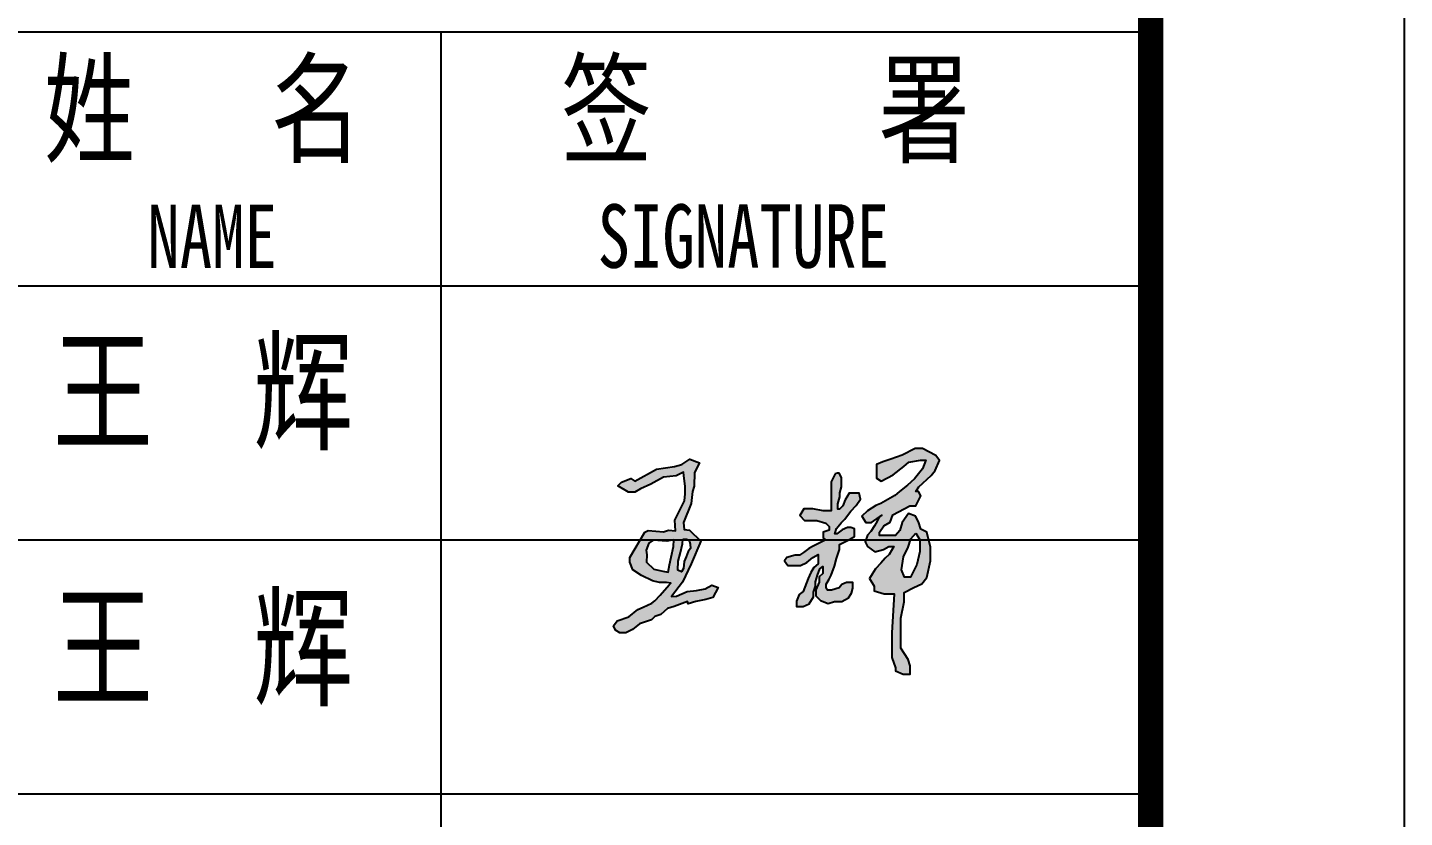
# Model space of a CAD drawing. Extents: x 126592 to 186958, y 280170 to 492839.
# Drawn here: x 181535 to 186958, y 382077 to 385187 of the extents above; entities that cross this region are included whole.
import ezdxf

# ---------------------------------------------------------------- set-up
doc = ezdxf.new("R2010")
doc.units = 0
doc.header["$LTSCALE"] = 1000
doc.header["$MEASUREMENT"] = 0
for name, color, linetype in [('TH_TITLE', 7, 'Continuous'), ('TK', 126, 'Continuous'), ('TWT_TITLE', 7, 'Continuous')]:
    doc.layers.add(name, color=color, linetype=linetype)
doc.styles.add('-宋体', font='', dxfattribs={"width": 0.8})
doc.styles.get('-宋体').set_extended_font_data('SimSun')

# ---------------------------------------------------------------- blocks, each defined once
blk = doc.blocks.new('gfdyrte')
at = {"layer": 'TK'}
h = blk.add_hatch(color=1, dxfattribs=at)
h.paths.add_polyline_path([(387420.2, -109924.9), (387445.1, -109963.7), (387445.1, -110032.1), (387426.4, -110109.8), (387389.1, -110184.3), (387353.3, -110184.3), (387336.2, -110140.8), (387348.7, -110064.7), (387375.1, -110007.2), (387392.2, -109957.5)], flags=16)
h.paths.add_polyline_path([(387216.4, -109617), (387287.9, -109579.7), (387350.1, -109530), (387379.7, -109505.1), (387448.1, -109492.7), (387479.2, -109492.7), (387460.5, -109544), (387412.3, -109603), (387371.9, -109640.3), (387323.7, -109677.6), (387297.3, -109702.4), (387214.9, -109749), (387185.3, -109761.5), (387135.6, -109792.5), (387101.4, -109823.6), (387126.2, -109862.4), (387158.9, -109862.4), (387219.5, -109818.9), (387204, -109830.1), (387183.8, -109867.1), (387176.1, -109881.1), (387155.8, -109913.7), (387135.6, -109937), (387121.6, -109975.8), (387135.6, -110002.2), (387179.1, -110034.9), (387230.4, -110020.9), (387261.5, -110003.8), (387291.1, -110003.8), (387263.1, -110050.4), (387239.7, -110072.2), (387213.3, -110101.7), (387182.2, -110134.3), (387163.6, -110166.9), (387148, -110191.8), (387174.4, -110236.8), (387174.4, -110264.8), (387233.5, -110283.4), (387292.6, -110283.4), (387278.6, -110512.1), (387278.6, -110576.5), (387278.6, -110658.8), (387300.4, -110719.4), (387300.4, -110738.1), (387345.5, -110756.7), (387387.5, -110756.7), (387387.5, -110707), (387375, -110671.3), (387333, -110602.9), (387333, -110553.2), (387333, -110500.4), (387333, -110425.8), (387351.7, -110329.5), (387351.7, -110275.1), (387409.2, -110245.6), (387457.4, -110223.9), (387485.4, -110186.6), (387507.2, -110088.3), (387507.2, -110007.5), (387485.4, -109919), (387451.2, -109900.3), (387437.2, -109858.4), (387418.6, -109824.2), (387378.2, -109808.7), (387340.8, -109861.5), (387326.9, -109908.1), (387300.4, -109937.6), (387207.1, -109937.6), (387207.1, -109919), (387232, -109881.7), (387269.3, -109859.9), (387284.9, -109816.4), (387385.9, -109762.1), (387421.7, -109762.1), (387449.7, -109704.1), (387437.3, -109679.3), (387421.7, -109679.3), (387438.9, -109649.8), (387511.9, -109584.5), (387535.2, -109555), (387560.1, -109494.4), (387539.9, -109466.5), (387460.6, -109424.5), (387417.1, -109424.5), (387340.9, -109463.4), (387272.5, -109488.2), (387225.8, -109502.2), (387188.5, -109519.3), (387188.5, -109534.8), (387188.5, -109576.8), (387188.5, -109600.1)])
h.paths.add_polyline_path([(386944.7, -109573.2), (386920.9, -109620.9), (386920.9, -109693.6), (386920.9, -109782.6), (386920.9, -109792.6), (386874.4, -109792.6), (386811.7, -109781.4), (386794.1, -109781.4), (386759, -109781.4), (386736.4, -109820.2), (386762.7, -109849.1), (386836.8, -109849.1), (386889.5, -109865.4), (386908.3, -109884.2), (386908.3, -109906.7), (386874.4, -109919.3), (386874.4, -109954.4), (386889.5, -109964.4), (386814.2, -110002), (386789.1, -110014.5), (386757.7, -110038.4), (386733.9, -110054.7), (386707.5, -110054.7), (386659.8, -110068.5), (386644.8, -110088.5), (386664.9, -110116.1), (386740.2, -110116.1), (386777.8, -110098.5), (386811.7, -110068.5), (386844.3, -110050.9), (386844.3, -110106.1), (386818, -110127.4), (386801.6, -110157.5), (386785.3, -110191.3), (386755.1, -110268.5), (386731.3, -110287.3), (386716.2, -110326.1), (386716.2, -110357.5), (386756.4, -110357.5), (386790.3, -110342.4), (386816.6, -110299.8), (386816.6, -110272.2), (386829.2, -110237.1), (386829.2, -110212), (386839.2, -110171.9), (386854.3, -110134.3), (386871.8, -110120.5), (386871.8, -110138.1), (386871.8, -110163.2), (386849.2, -110183.2), (386849.2, -110214.6), (386830.7, -110259.3), (386830.7, -110270.8), (386830.7, -110295.4), (386857.1, -110321.8), (386902.9, -110339.4), (386940.7, -110327), (386958.3, -110327), (386983.9, -110327), (387022.6, -110305.9), (387041.1, -110277.8), (387048.1, -110248.8), (387048.1, -110216.2), (387037.6, -110216.2), (387012, -110216.2), (386983.9, -110228.5), (386968, -110247.9), (386923.1, -110261.1), (386899.4, -110261.1), (386891.4, -110248.8), (386891.4, -110225.9), (386908.2, -110196), (386921.4, -110172.2), (386940.7, -110118.6), (386952.2, -110073.7), (386969.8, -110020.1), (386969.8, -109991.1), (387012.9, -109969.6), (387058.7, -109944.1), (387058.7, -109899.2), (387037.6, -109891.3), (387016.5, -109891.3), (386985.6, -109905.4), (386954, -109928.2), (386943.4, -109928.2), (386952.2, -109897.4), (386961.9, -109884.3), (386980.4, -109863.1), (387001.5, -109842), (387018.2, -109820), (387037.6, -109795.4), (387068.4, -109761.1), (387094, -109723.9), (387087, -109687.8), (387079, -109687.8), (387050.9, -109687.8), (387028, -109687.8), (387013, -109711.6), (387004.2, -109728.3), (386990.1, -109762.6), (386969.9, -109782.8), (386960.2, -109782.8), (386960.2, -109751.1), (386972.5, -109709.8), (386972.5, -109686.9), (386981.3, -109650), (386981.3, -109627.1), (386981.3, -109595.5), (386968.1, -109569.9), (386958.4, -109569.9)])
at = {"layer": 'TK', "lineweight": 25}
h = blk.add_hatch(color=1, dxfattribs=at)
h.paths.add_polyline_path([(385681.4, -109622.4), (385737.3, -109601.9), (385761.5, -109616.8), (385888.2, -109546.1), (385994.5, -109531.2), (386039.2, -109518.2), (386085.8, -109486.5), (386143.5, -109508.9), (386113.7, -109566.6), (386111.8, -109646.6), (386100.7, -109678.3), (386093.2, -109749), (386048.5, -109860.7), (386052.2, -109903.5), (386083.9, -109907.3), (386151, -109972.4), (386093.2, -110104.6), (386042.9, -110214.4), (385977.7, -110298.2), (386007.5, -110296.4), (386070.9, -110268.4), (386124.9, -110262.8), (386177.1, -110253.5), (386216.2, -110231.2), (386253.5, -110246.1), (386222.1, -110305.3), (386181, -110315.6), (386120.8, -110327.3), (386076.8, -110342), (386072.4, -110328.8), (385993.3, -110356.9), (385953.9, -110369.3), (385914.5, -110404.5), (385879.2, -110417), (385858.5, -110435.6), (385787.9, -110460.5), (385746.5, -110493.6), (385707.1, -110512.3), (385671.8, -110512.3), (385646.9, -110497.8), (385634.5, -110470.8), (385657.3, -110441.8), (385725.7, -110419), (385779.7, -110375.5), (385810.8, -110361), (385860.5, -110338.2), (385879.2, -110323.7), (385910.3, -110290.5), (385964.3, -110230.4), (385973.7, -110220), (385948.2, -110215.3), (385907.5, -110215.3), (385865.3, -110205.1), (385799.8, -110174.6), (385748.9, -110141.1), (385731.4, -110096.1), (385731.4, -110068.4), (385820.2, -109918.7), (385839.1, -109908.5), (385930.8, -109915.8), (385959.9, -109907), (386000.6, -109910), (385996.9, -109848.6), (386026.6, -109789.2), (386054.4, -109733.7), (386059.3, -109691.2), (386059.3, -109647.2), (386051.1, -109585.2), (386047.8, -109564), (386005.4, -109585.2), (385930.2, -109593.3), (385855.1, -109634.1), (385794.7, -109661.9), (385760.4, -109681.5), (385722.8, -109681.5), (385660.8, -109645.6)])
h.paths.add_polyline_path([(385991.8, -109963.5), (385950.3, -109972.1), (385868.7, -109966.4), (385844.4, -109983.6), (385827.2, -110025), (385831.5, -110052.2), (385830.1, -110095.1), (385873, -110136.6), (385927.4, -110148), (385957.5, -110153.8), (385966.1, -110112.3), (385974.7, -110066.5), (385989, -110003.6)], flags=16)
h.paths.add_polyline_path([(386044.8, -109959.3), (386066.3, -109960.7), (386084.9, -109972.1), (386087.8, -109989.3), (386089.2, -110015), (386076.3, -110033.6), (386063.4, -110063.7), (386053.4, -110092.3), (386049.1, -110133.7), (386037.6, -110152.3), (386014.7, -110142.3), (386017.6, -110089.4), (386030.5, -110037.9), (386043.4, -109987.9)], flags=16)
at = {"layer": 'TK'}
for p, q in [((378607.5, -106964.4), (388807.5, -106964.4)), ((384614.1, -106964.4), (384614.1, -120508.6)), ((378607.5, -108464.4), (388807.5, -108464.4)), ((378607.5, -109964.4), (388807.5, -109964.4)), ((378607.5, -111464.4), (388807.5, -111464.4))]:
    blk.add_line(p, q, dxfattribs=at)
blk.add_lwpolyline([(301207.5, -138465), (390307.5, -138465), (390307.5, -75465), (301207.5, -75465)], close=True, dxfattribs=at)
at = {"layer": 'TK', "const_width": 150}
for points in [[(304957.5, -136965), (388807.5, -136965), (388807.5, -76965), (304957.5, -76965)], [(378607.5, -76965), (388807.5, -76965), (388807.5, -136964.4), (378607.5, -136964.4)]]:
    blk.add_lwpolyline(points, close=True, dxfattribs=at)
at = {"layer": 'TK', "color": 1}
for points in [[(387216.4, -109617), (387287.9, -109579.7), (387350.1, -109530), (387379.7, -109505.1), (387448.1, -109492.7), (387479.2, -109492.7), (387460.5, -109544), (387412.3, -109603), (387371.9, -109640.3), (387323.7, -109677.6), (387297.3, -109702.4), (387214.9, -109749), (387185.3, -109761.5), (387135.6, -109792.5), (387101.4, -109823.6), (387126.2, -109862.4), (387158.9, -109862.4), (387219.5, -109818.9), (387204, -109830.1), (387183.8, -109867.1), (387176.1, -109881.1), (387155.8, -109913.7), (387135.6, -109937), (387121.6, -109975.8), (387135.6, -110002.2), (387135.6, -110002.2), (387179.1, -110034.9), (387230.4, -110020.9), (387261.5, -110003.8), (387291.1, -110003.8), (387263.1, -110050.4), (387239.7, -110072.2), (387213.3, -110101.7), (387182.2, -110134.3), (387163.6, -110166.9), (387148, -110191.8), (387174.4, -110236.8), (387174.4, -110264.8), (387233.5, -110283.4), (387292.6, -110283.4), (387278.6, -110512.1), (387278.6, -110576.5), (387278.6, -110658.8), (387300.4, -110719.4), (387300.4, -110738.1), (387345.5, -110756.7), (387387.5, -110756.7), (387387.5, -110707), (387375, -110671.3), (387333, -110602.9), (387333, -110553.2), (387333, -110500.4), (387333, -110425.8), (387351.7, -110329.5), (387351.7, -110275.1), (387409.2, -110245.6), (387457.4, -110223.9), (387485.4, -110186.6), (387507.2, -110088.3), (387507.2, -110007.5), (387485.4, -109919), (387451.2, -109900.3), (387437.2, -109858.4), (387418.6, -109824.2), (387378.2, -109808.7), (387340.8, -109861.5), (387326.9, -109908.1), (387300.4, -109937.6), (387207.1, -109937.6), (387207.1, -109919), (387232, -109881.7), (387269.3, -109859.9), (387284.9, -109816.4), (387385.9, -109762.1), (387421.7, -109762.1), (387449.7, -109704.1), (387437.3, -109679.3), (387421.7, -109679.3), (387438.9, -109649.8), (387511.9, -109584.5), (387535.2, -109555), (387560.1, -109494.4), (387539.9, -109466.5), (387460.6, -109424.5), (387417.1, -109424.5), (387340.9, -109463.4), (387272.5, -109488.2), (387225.8, -109502.2), (387188.5, -109519.3), (387188.5, -109534.8), (387188.5, -109576.8), (387188.5, -109600.1), (387216.4, -109617)], [(386944.7, -109573.2), (386920.9, -109620.9), (386920.9, -109693.6), (386920.9, -109782.6), (386920.9, -109792.6), (386874.4, -109792.6), (386811.7, -109781.4), (386794.1, -109781.4), (386759, -109781.4), (386736.4, -109820.2), (386762.7, -109849.1), (386836.8, -109849.1), (386889.5, -109865.4), (386908.3, -109884.2), (386908.3, -109906.7), (386874.4, -109919.3), (386874.4, -109954.4), (386889.5, -109964.4), (386814.2, -110002), (386789.1, -110014.5), (386757.7, -110038.4), (386733.9, -110054.7), (386707.5, -110054.7), (386659.8, -110068.5), (386644.8, -110088.5), (386664.9, -110116.1), (386740.2, -110116.1), (386777.8, -110098.5), (386811.7, -110068.5), (386844.3, -110050.9), (386844.3, -110106.1), (386818, -110127.4), (386801.6, -110157.5), (386785.3, -110191.3), (386755.1, -110268.5), (386731.3, -110287.3), (386716.2, -110326.1), (386716.2, -110357.5), (386756.4, -110357.5), (386790.3, -110342.4), (386816.6, -110299.8), (386816.6, -110272.2), (386829.2, -110237.1), (386829.2, -110212), (386839.2, -110171.9), (386854.3, -110134.3), (386871.8, -110120.5), (386871.8, -110138.1), (386871.8, -110163.2), (386849.2, -110183.2), (386849.2, -110214.6), (386830.7, -110259.3), (386830.7, -110270.8), (386830.7, -110295.4), (386857.1, -110321.8), (386902.9, -110339.4), (386940.7, -110327), (386958.3, -110327), (386983.9, -110327), (387022.6, -110305.9), (387041.1, -110277.8), (387048.1, -110248.8), (387048.1, -110216.2), (387037.6, -110216.2), (387012, -110216.2), (386983.9, -110228.5), (386968, -110247.9), (386923.1, -110261.1), (386899.4, -110261.1), (386891.4, -110248.8), (386891.4, -110225.9), (386908.2, -110196), (386921.4, -110172.2), (386940.7, -110118.6), (386952.2, -110073.7), (386969.8, -110020.1), (386969.8, -109991.1), (387012.9, -109969.6), (387058.7, -109944.1), (387058.7, -109899.2), (387037.6, -109891.3), (387016.5, -109891.3), (386985.6, -109905.4), (386954, -109928.2), (386943.4, -109928.2), (386952.2, -109897.4), (386961.9, -109884.3), (386980.4, -109863.1), (387001.5, -109842), (387018.2, -109820), (387037.6, -109795.4), (387068.4, -109761.1), (387094, -109723.9), (387087, -109687.8), (387079, -109687.8), (387050.9, -109687.8), (387028, -109687.8), (387013, -109711.6), (387004.2, -109728.3), (386990.1, -109762.6), (386969.9, -109782.8), (386960.2, -109782.8), (386960.2, -109751.1), (386972.5, -109709.8), (386972.5, -109686.9), (386981.3, -109650), (386981.3, -109627.1), (386981.3, -109595.5), (386968.1, -109569.9), (386958.4, -109569.9), (386944.7, -109573.2)], [(387420.2, -109924.9), (387445.1, -109963.7), (387445.1, -110032.1), (387426.4, -110109.8), (387389.1, -110184.3), (387353.3, -110184.3), (387336.2, -110140.8), (387348.7, -110064.7), (387375.1, -110007.2), (387392.2, -109957.5), (387420.2, -109924.9)]]:
    blk.add_lwpolyline(points, dxfattribs=at)
at = {"layer": 'TK', "color": 1, "lineweight": 25}
for points in [[(385681.4, -109622.4), (385737.3, -109601.9), (385761.5, -109616.8), (385888.2, -109546.1), (385994.5, -109531.2), (386039.2, -109518.2), (386085.8, -109486.5), (386143.5, -109508.9), (386113.7, -109566.6), (386111.8, -109646.6), (386100.7, -109678.3), (386093.2, -109749), (386048.5, -109860.7), (386052.2, -109903.5), (386083.9, -109907.3), (386151, -109972.4), (386093.2, -110104.6), (386042.9, -110214.4), (386042.9, -110214.4), (385977.7, -110298.2), (386007.5, -110296.4), (386070.9, -110268.4), (386124.9, -110262.8), (386177.1, -110253.5), (386216.2, -110231.2), (386253.5, -110246.1), (386222.1, -110305.3), (386181, -110315.6), (386120.8, -110327.3), (386076.8, -110342), (386072.4, -110328.8), (385993.3, -110356.9), (385953.9, -110369.3), (385914.5, -110404.5), (385879.2, -110417), (385858.5, -110435.6), (385787.9, -110460.5), (385746.5, -110493.6), (385707.1, -110512.3), (385671.8, -110512.3), (385646.9, -110497.8), (385634.5, -110470.8), (385657.3, -110441.8), (385725.7, -110419), (385779.7, -110375.5), (385810.8, -110361), (385860.5, -110338.2), (385879.2, -110323.7), (385910.3, -110290.5), (385964.3, -110230.4), (385973.7, -110220), (385948.2, -110215.3), (385907.5, -110215.3), (385865.3, -110205.1), (385799.8, -110174.6), (385748.9, -110141.1), (385731.4, -110096.1), (385731.4, -110068.4), (385820.2, -109918.7), (385839.1, -109908.5), (385930.8, -109915.8), (385959.9, -109907), (386000.6, -109910), (385996.9, -109848.6), (386026.6, -109789.2), (386054.4, -109733.7), (386059.3, -109691.2), (386059.3, -109647.2), (386051.1, -109585.2), (386051.1, -109585.2), (386047.8, -109564), (386005.4, -109585.2), (385930.2, -109593.3), (385855.1, -109634.1), (385794.7, -109661.9), (385760.4, -109681.5), (385722.8, -109681.5), (385660.8, -109645.6), (385681.4, -109622.4)], [(385991.8, -109963.5), (385950.3, -109972.1), (385868.7, -109966.4), (385844.4, -109983.6), (385827.2, -110025), (385831.5, -110052.2), (385830.1, -110095.1), (385873, -110136.6), (385927.4, -110148), (385957.5, -110153.8), (385966.1, -110112.3), (385974.7, -110066.5), (385989, -110003.6), (385991.8, -109963.5)], [(386044.8, -109959.3), (386066.3, -109960.7), (386084.9, -109972.1), (386087.8, -109989.3), (386089.2, -110015), (386076.3, -110033.6), (386063.4, -110063.7), (386053.4, -110092.3), (386049.1, -110133.7), (386037.6, -110152.3), (386014.7, -110142.3), (386017.6, -110089.4), (386030.5, -110037.9), (386043.4, -109987.9), (386044.8, -109959.3)]]:
    blk.add_lwpolyline(points, dxfattribs=at)
at = {"layer": 'TK', "style": '-宋体', "width": 0.75}
for s, height, p in [('姓   名', 525, (382270, -107682.4)), ('签     署', 525, (385324.4, -107683.8)), ('NAME', 375, (382881.6, -108358.6)), ('SIGNATURE', 375, (385541, -108357.1)), ('王  辉', 578.59, (382322.7, -109375.1)), ('王  辉', 578.59, (382322.7, -110886.8))]:
    blk.add_text(s, height=height, dxfattribs=at).set_placement(p)

msp = doc.modelspace()

# ---------------------------------------------------------------- linework, layer by layer
at = {"layer": 'TH_TITLE'}
msp.add_lwpolyline([(127557.9, 364169.6), (186957.9, 364169.6), (186957.9, 406169.6), (127557.9, 406169.6)], close=True, dxfattribs=at)
at = {"layer": 'TH_TITLE', "const_width": 100}
msp.add_lwpolyline([(130057.9, 365169.6), (185957.9, 365169.6), (185957.9, 405169.6), (130057.9, 405169.6)], close=True, dxfattribs=at)
at = {"layer": 'TWT_TITLE'}
msp.add_lwpolyline([(127557.9, 364169.6), (186957.9, 364169.6), (186957.9, 406169.6), (127557.9, 406169.6)], close=True, dxfattribs=at)
at = {"layer": 'TWT_TITLE', "const_width": 100}
msp.add_lwpolyline([(130057.9, 365169.6), (185957.9, 365169.6), (185957.9, 405169.6), (130057.9, 405169.6)], close=True, dxfattribs=at)

# ---------------------------------------------------------------- block references
at = {"xscale": 0.6666666666278616, "yscale": 0.6666666666860692, "zscale": 0.6666666666569654}
msp.add_blockref('gfdyrte', (-73247.1, 456479.6), dxfattribs=at)

doc.saveas('drawing.dxf')
